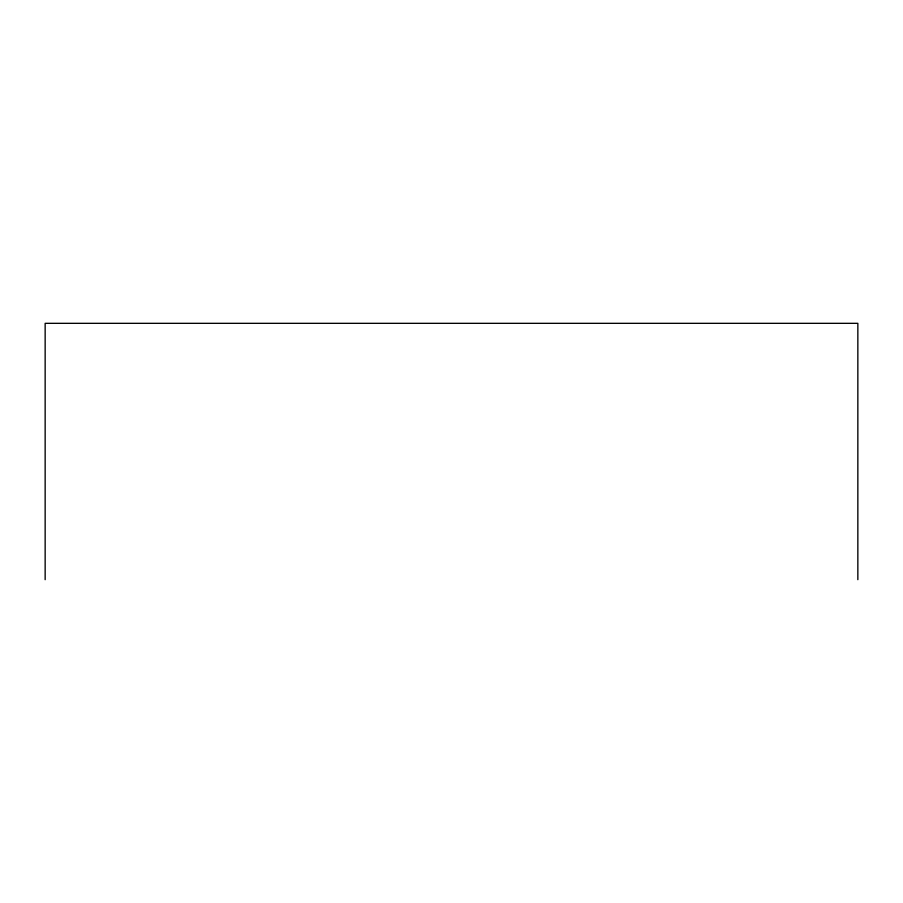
<?xml version="1.0" encoding="UTF-8"?>
<svg xmlns="http://www.w3.org/2000/svg" width="903" height="903" viewBox="0 0 903 903"><rect width="100%" height="100%" fill="white"/><g stroke="black" fill="none" stroke-linecap="round" stroke-linejoin="round"><path stroke-width="1.35" d="M857.85 579.67L857.85 323.33L45.15 323.33L45.15 579.67"/></g></svg>
